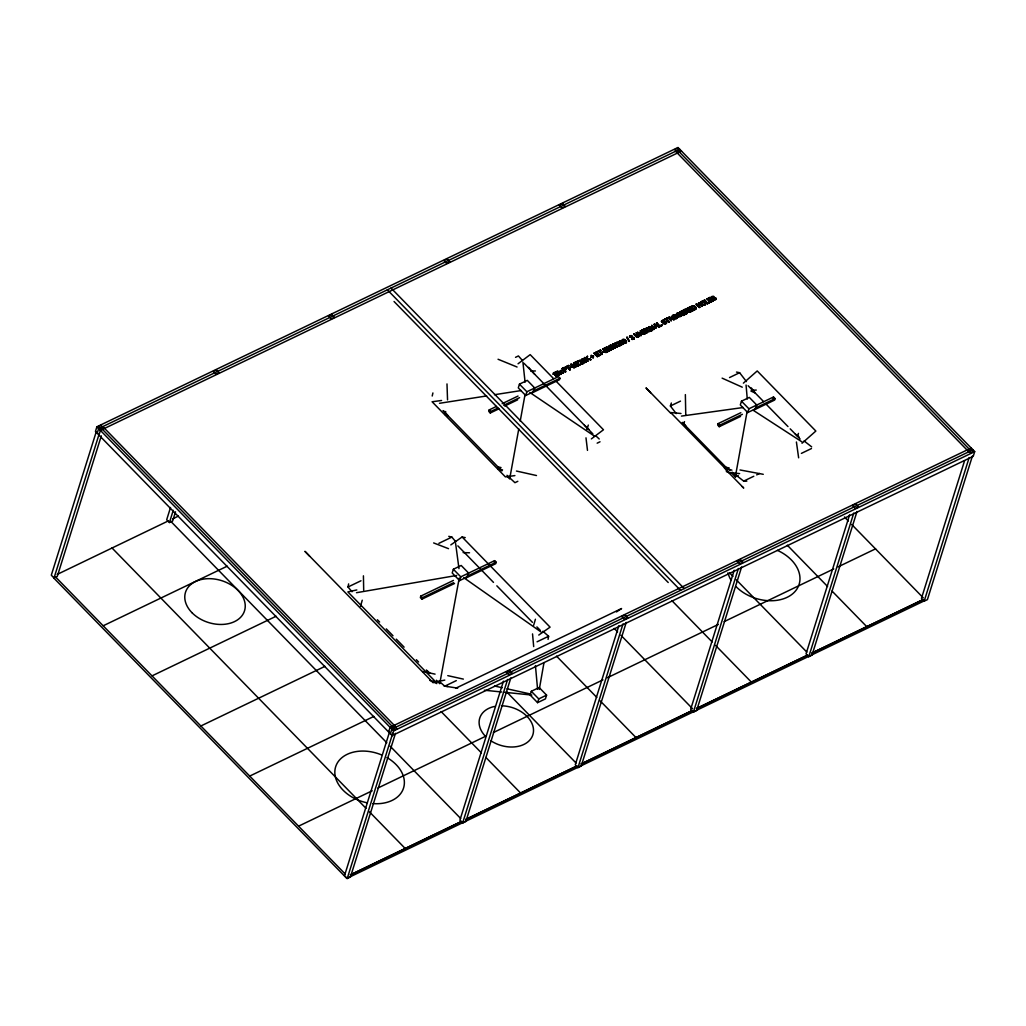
<?xml version="1.0" encoding="UTF-8"?>
<svg xmlns="http://www.w3.org/2000/svg" width="1026" height="1026" viewBox="0 0 1026 1026"><rect width="100%" height="100%" fill="white"/><g stroke="black" fill="none" stroke-linecap="round" stroke-linejoin="round"><path stroke-width="1.5" d="M585.705 361.575C586.231 359.985 581.947 357.458 582.717 360.229M623.038 343.454C619.858 337.772 618.96 344.787 622.962 343.697C621.756 338.439 617.601 342.966 622.82 343.787M649.227 330.795L650.048 329.577M575.124 362.229L575.445 362.832L577.638 361.601L578.074 365.872C586.09 360.536 574.906 369.45 578.254 361.306L575.06 362.447L577.869 360.908M582.473 359.703L583.832 359.344L585.705 361.409M622.782 340.324L623.885 339.85L625.783 341.543M586.256 361.742L585.41 359.767M586.333 361.178L586.09 362.037M623.59 343.8C624.052 341.825 619.819 338.965 619.255 341.812M666.477 323.049L666.554 322.523A1.411 1 17.4 0 0 665.951 321.715L662.437 321.907L662.706 320.625L664.707 320.548L663.604 320.009L661.501 321.176M716.161 299.169L716.238 298.656A1.411 1 17.4 0 0 715.635 297.835L712.737 298.091M581.999 359.203L584.602 362.14A1.359 0.962 17.4 0 0 585.525 362.165M619.332 341.248L619.383 342.222M622.307 339.824L624.847 342.966A1.359 0.962 17.4 0 0 625.77 343.005L626.129 341.145L622.744 339.503M634.106 338.349L632.234 337.208L631.913 335.861A1.295 0.923 17.4 0 0 630.887 335.579L629.836 336.002M581.319 361.921L580.126 360.536M618.652 343.979L618.742 343.312M581.152 362.806C579.998 365.307 585.012 363.627 583.614 362.46L581.678 363.576L583.614 362.46M559.837 374.387L559.875 374.118A1.821 1.295 17.4 0 0 559.606 373.413C558.901 370.758 556.041 374.298 556.041 372.04L557.58 371.309L555.22 372.04L556.515 373.926L557.131 373.182M586.462 359.382L584.923 357.523L586.462 359.382L587.513 356.279L587.154 358.613L590.822 359.575L587.154 358.613M584.923 357.523L584.345 357.971L587.59 361.306L587.141 358.869L590.822 359.575M581.793 362.576L582.011 361.434M619.345 343.492L618.986 345.313M539.278 689.459L543.947 662.86M548.064 639.39L548.615 636.261L542.869 631.246M730.91 472.319L735.334 476.859L747.108 411.516M518.784 428.894L509.665 478.911L507.447 476.628M520.22 421.083L525.055 394.51M459.238 578.061L439.744 683.662L436.396 680.238M705.208 303.606L704.259 304.735M581.665 363.255L581.857 362.37M619.191 344.428L619.011 345.621C624.629 342.415 617.126 348.776 618.588 344.428M352.008 591.758L348.006 587L348.635 583.897M581.191 362.576C582.191 358.536 578.779 362.191 578.959 361.178A1.347 0.962 17.4 0 1 578.985 360.562L581.37 360.472A1.539 1.09 17.4 0 1 581.87 361.088L581.934 361.344M618.716 343.774L618.421 345.069M581.088 363.012L581.255 362.37M432.215 396.01L432.908 392.945M646.265 329.179L647.278 328.269M639.147 336.336L638.967 335.027L636.184 332.886L638.441 335.566M654.755 328.346L652.433 329.513L649.137 326.653L652.177 329.141L653.947 328.653M687.51 310.763L687.561 310.006M631.772 337.028L631.131 336.002L630.362 337.208L629.669 336.72M653.998 328.705L651.651 325.447L654.614 328.192M360.511 606.289L362.255 600.197M634.171 338.388L633.722 339.196M533.635 625.334L535.418 619.242M553.283 373.361L552.911 374.298L553.655 374.028M96.893 426.79L95.431 431.471L392.137 735.591L973.238 456.301L974.7 451.62L677.994 147.5L96.893 426.79L393.599 730.91L392.137 735.591M96.316 431.561L51.3 575.188L54.032 577.997L57.264 576.432L101.317 435.87M97.188 433.28L98.65 428.599L679.751 149.296M54.032 577.997L99.047 434.357M98.945 435.075L100.42 430.394L681.508 151.104M170.521 507.498L166.687 519.733L169.431 522.529L172.65 520.977L175.523 511.807M169.431 522.529L173.253 510.307M453.441 580.421L420.775 596.119L420.327 597.581L421.891 599.184L454.544 583.486M421.891 599.184L422.34 597.722L453.582 582.704M496.392 406.45L489.184 409.913L488.722 411.375L490.287 412.978L498.944 408.823M388.623 731.987L390.085 727.306L971.186 448.003M389.495 732.064L344.492 875.704L347.224 878.5L350.456 876.948L395.472 733.321M490.287 412.978L490.749 411.516L497.956 408.053M390.38 733.795L391.842 729.114L972.943 449.811M347.224 878.5L392.714 733.346M453.364 569.25L452.184 572.995L459.61 580.601L467.458 576.83L468.625 573.085L461.2 565.48L453.364 569.25L460.789 576.856L459.61 580.601M519.451 384.147L518.284 387.892L525.71 395.51L533.558 391.74L534.726 387.995L527.3 380.377L519.451 384.147L526.877 391.765L525.71 395.51M553.578 372.566L556.836 375.914L556.297 376.35L553.822 373.541L556.297 376.35M494.173 562.081L494.622 560.632L496.186 562.235L495.738 563.684L465.907 578.023M555.22 372.04L556.515 373.926M556.041 372.04L557.58 371.309M557.08 373.554L558.247 372.823L559.285 374.169M557.875 375.093L557.182 374.464L557.939 374.888A1.488 1.064 17.4 0 0 558.785 374.965M558.99 374.464L557.58 374.4L559.26 374.259M558.49 371.745L559.144 371.258L560.517 372.002L558.49 371.745L560.555 372.464L558.554 371.54M560.465 371.643L561.004 370.36L561.081 372.169L563.428 372.746L561.081 372.169M565.813 371.771C562.376 369.103 567.006 371.104 565.3 372.015C559.465 369.873 563.274 365.82 566.172 368.257A1.539 1.09 17.4 0 1 566.378 368.911L565.48 369.95M561.402 373.72L560.76 374.195L561.196 372.412L563.428 372.746M561.337 373.926L561.196 372.412M526.877 391.765L558.413 376.645L559.978 378.248L559.529 379.697L532.122 392.868M562.953 368.834L564.108 370.027L562.953 368.834C564.3 366.577 567.352 369.27 564.172 369.822M561.132 372.618L562.851 373.015M567.057 366.692L569.853 369.835L567.057 366.692L565.339 367.116L568.442 365.448L568.763 366.038L568.442 365.448M570.353 369.591C563.043 363.332 571.764 368.167 569.853 369.835M570.661 364.551L571.495 363.974L575.368 366.308L570.661 364.551L573.906 367.885C575.778 366.269 567.34 361.614 574.406 367.641M572.444 366.949L570.52 367.436L572.033 366.538L572.367 367.154L572.033 366.538M574.393 362.588C571.969 362.64 579.498 364.73 577.074 366.359C568.994 357.163 581.934 373.195 571.636 364.807M575.509 367.116L574.432 363.358M577.676 365.461L577.625 362.178M579.177 361.857L579.549 361.152M578.074 365.872L581.178 364.217M581.409 364.281L583.999 362.858M586.821 356.612L587.513 356.279M586.975 359.908L588.103 361.062M587.141 358.869L590.758 359.78M590.989 355.471L592.259 356.368L591.438 355.265M590.771 357.086L591.874 356.381M592.182 356.971L593.066 357.882L592.182 356.971L591.143 357.471M592.695 356.548C595.17 358.831 590.963 356.266 593.733 356.048L592.259 356.368M593.361 355.663L592.63 356.753M594.041 353.316L596.888 351.777L597.196 352.38L594.939 353.457L595.926 354.483L598.491 353.649L596.311 354.868L597.414 356.009L599.838 354.663L600.159 355.265L597.299 356.638L594.041 353.316L596.888 351.777M594.939 353.457L595.926 354.483M596.311 354.868L598.491 353.649M599.03 351.315L601.826 354.457L599.03 351.315L597.324 351.738L600.428 350.071L600.736 350.674L600.428 350.071M597.414 356.009L599.838 354.663M597.299 356.638L600.223 355.06M602.339 354.214C595.029 347.968 603.75 352.803 601.826 354.457M604.622 350.135C602.031 347.737 605.545 352.175 606.738 349.109L607.123 349.494C602.813 350.046 606.622 353.406 608.456 350.52L608.777 351.123L605.917 352.495L602.672 349.173L605.507 347.634L605.827 348.224L605.507 347.634M604.417 351.572L602.506 352.059L604.019 351.161L604.352 351.777L604.019 351.161M606.212 347.468L607.046 346.891L610.919 349.212L606.212 347.468L609.457 350.789C611.329 349.173 602.89 344.518 609.944 350.559M604.558 350.341L606.738 349.109M605.917 352.495L608.841 350.918M604.93 350.725L607.123 349.494M503.458 681.187L459.879 820.236L462.611 823.044L465.842 821.493L510.858 677.865M610.842 349.417L609.188 346.031L609.931 345.505L613.189 348.827L612.625 349.263L609.983 346.275L612.625 349.263M606.045 351.854L608.456 350.52M609.188 346.031L609.931 345.505M610.342 345.48L610.932 345.018L614.394 347.737L610.342 345.48L614.6 348.314C616.421 346.378 610.137 341.414 615.125 348.07M462.611 823.044L507.626 679.417M614.394 347.737L612.509 344.441L613.189 343.941L616.754 346.596L615.331 342.902L617.537 346.737L613.189 344.698M607.187 347.724L611.06 350.02L609.983 346.275M612.509 344.441L613.189 343.941M616.754 346.596L614.83 343.146M616.511 343.915L617.101 343.518L616.293 343.235A1.347 0.962 17.4 0 1 616.318 342.62M618.742 346.339L621.333 344.903M619.011 345.621L620.948 344.518M626.809 337.49L629.425 341.273L627.245 337.092M629.823 337.362L630.323 336.233M629.053 341.466L626.873 337.272M631.657 337.631L631.939 337.426M633.786 338.978L632.375 339.478A1.513 1.077 17.4 0 1 631.567 339.17L631.644 338.952A1.513 1.077 17.4 0 0 632.439 339.273L633.542 339.131M633.209 338.798L631.76 338.708L633.465 338.593M634.183 333.848C633.042 333.553 636.556 337.336 638.313 336.233M642.609 333.63L637.467 332.45L642.545 333.848L640.545 330.782L643.725 334.322L638.647 332.924L643.789 334.117M642.545 333.848L640.057 331.026M643.61 332.142C648.214 328.384 640.404 335.682 647.137 331.937L647.444 332.539L644.585 333.912L641.34 330.577L644.187 329.038L644.495 329.641L644.187 329.038M637.531 332.244L640.711 335.771L641.263 335.335L638.711 332.719M642.238 330.731L643.225 331.744L642.238 330.731L644.559 329.436M531.314 691.293L530.147 695.038L537.573 702.656L545.422 698.886L546.589 695.141L539.163 687.523L531.314 691.293L538.753 698.911L537.573 702.656M643.289 331.539L645.418 330.526L643.225 331.744M644.585 333.912L647.521 332.321M644.713 333.27L647.137 331.937M654.678 327.987C654.485 331.552 649.33 328.795 649.137 326.653M649.048 330.423L650.074 330.385M653.883 328.859L651.651 325.447M650.587 330.808L651.869 330.616L650.292 331.18M651.728 330.231L650.702 330.449L651.805 330.821M654.601 324.036C652.215 324.408 661.565 325.601 658.769 327.089L657.409 326.088L659.41 326.601M654.588 324.729L656.897 325.806L655.537 326.64L654.588 324.729L656.832 326.011M656.486 323.305L657.063 322.857L659.859 325.999L661.808 324.883L662.129 325.486L659.731 326.627L656.486 323.305L657.063 322.857M655.537 326.64L654.652 324.524M656.294 328.282L654.049 324.293M659.731 326.627L662.193 325.268M659.859 325.999L661.808 324.883M666.413 323.139C664.399 325.383 661.501 322.6 665.387 323.241M669.273 322.049C661.962 315.79 670.683 320.625 668.76 322.292L665.964 319.15L664.258 319.573L667.362 317.906L667.669 318.509L667.362 317.906M663.129 321.766L662.18 321.1L664.258 320.817M669.478 316.88C667.092 317.252 676.429 318.445 673.646 319.945L672.287 318.945L674.287 319.458M669.465 317.573L671.773 318.663L670.414 319.496L669.465 317.573L671.709 318.868M670.414 319.496L669.529 317.367M671.171 321.125L668.926 317.149M673.043 315.777C671.748 320.587 680.212 316.547 675.146 317.303L676.455 315.918L677.596 317.367L676.455 315.918M673.787 315.495C678.032 316.046 672.248 313.135 672.184 316.611M675.146 317.303L676.339 316.559M681.674 313.097C679.084 310.698 682.598 315.149 683.791 312.071L684.175 312.468C679.866 313.02 683.675 316.367 685.509 313.481L685.83 314.084L682.97 315.457L679.725 312.135L682.559 310.596L682.88 311.199L682.559 310.596M677.211 313.776C675.839 318.56 684.406 314.572 679.315 315.303L680.623 313.918L681.751 315.367L680.623 313.918M677.955 313.494L679.533 313.584L677.647 313.597M679.315 315.303L680.507 314.559M676.788 313.533L679.879 313.251L677.275 313.225M687.035 313.507L685.599 312.032L689.972 311.917L685.663 311.814L687.112 313.302L686.535 313.751C678.455 311.006 687.664 306.582 687.42 310.942M681.61 313.302L683.791 312.071M684.15 310.545L685.227 311.647L684.15 310.545L685.432 309.749M682.97 315.457L685.894 313.879M681.982 313.7L684.175 312.468M683.085 314.828L685.509 313.481M687.163 308.557L689.998 307.018L690.306 307.62L688.048 308.711L689.036 309.724L691.614 308.89L689.421 310.121L690.524 311.25L692.948 309.916L693.268 310.519L690.408 311.891L687.163 308.557L689.998 307.018M689.908 312.122L687.048 311.276L689.972 311.917M688.048 308.711L689.036 309.724M689.421 310.121L691.614 308.89M696.154 308.762L693.961 310.173C686.317 306.877 694.564 303.465 696.038 307.697M691.614 307.005L694.089 309.544L691.614 307.005C693.396 304.286 697.808 308.788 694.089 309.544M690.524 311.25L692.948 309.916M690.408 311.891L693.332 310.301M693.961 310.173L695.41 309.301M700.373 304.619L701.835 306.389L700.373 304.619L698.373 305.581L699.899 307.146L699.334 307.595L696.09 304.273L696.654 303.824L697.924 305.389L696.654 303.824M697.924 305.389L699.924 304.44L698.591 303.068L699.155 302.619L702.4 305.94L701.835 306.389M699.835 307.351L698.373 305.581M699.924 304.44L698.655 302.862M707.517 302.914L709.787 302.401L707.324 303.76L704.08 300.426L704.657 299.977L707.453 303.119L704.657 299.977M710.313 297.835C706.221 298.258 708.953 301.541 711.159 298.925L709.415 300.336L710.454 301.67L713.262 300.721L710.338 302.311L707.094 298.976L709.928 297.437L710.248 298.04L709.928 297.437M707.324 303.76L709.787 302.401M709.415 300.336L711.544 299.31M707.453 303.119L709.402 302.003M708.979 300.143L711.159 298.925M710.338 302.311L713.262 300.721M716.084 299.259C713.775 301.375 711.39 298.887 715.327 299.207M710.454 301.67L712.878 300.336M712.313 296.95C716.225 296.924 710.595 296.193 712.429 297.899M711.569 296.783L714.006 296.629A1.449 1.026 17.4 0 0 712.788 296.334L711.916 296.578M618.845 625.732L575.265 764.78L577.997 767.589L581.229 766.024L626.245 622.397M683.547 424.636L684.496 421.609M577.997 767.589L623.013 623.949M740.849 412.696L718.136 423.623L717.674 425.085L719.239 426.688L740.541 416.441M719.239 426.688L719.701 425.226L742.414 414.299M741.477 401.179L740.31 404.924L747.736 412.542L755.585 408.771L756.752 405.026L749.326 397.408L741.477 401.179L748.903 408.797L747.736 412.542M773.065 398.46L773.514 396.998L775.079 398.601L774.63 400.063L754.738 409.618M734.231 570.276L690.652 709.312L693.396 712.121L696.628 710.569L741.631 566.942M693.396 712.121L738.399 568.494M797.51 436.396L798.446 433.395M849.618 514.808L806.038 653.857L808.783 656.666L812.015 655.114L857.018 511.474M808.783 656.666L853.786 513.038M964.53 460.879L921.438 598.402L924.169 601.198L927.401 599.646L972.417 456.019M924.169 601.198L969.185 457.57M444.745 414.504L445.694 411.49M586.885 429.599L588.308 425.059M676.237 413.593L670.388 405.988L671.35 403.013M553.591 374.233L553.822 373.541M676.942 317.175L676.634 317.842M681.11 315.174L680.802 315.841M677.66 317.162L677.198 318.124M672.376 315.713C671.491 318.06 675.377 320.061 676.955 318.214M676.532 313.712L676.339 314.61M579.433 361.075L579.87 360.434M616.767 343.133L617.203 342.492M666.541 322.844L666.092 323.613M661.706 320.702L661.488 321.471A1.295 0.923 17.4 0 0 662.027 322.228L665.848 322.587M623.654 343.595L622.795 344.428A1.359 0.962 17.4 0 1 621.871 344.403L619.447 342.004M626.399 342.658C627.296 340.863 623.885 338.003 622.41 339.734M582.165 358.895L582.358 360.626L584.538 362.345A1.359 0.962 17.4 0 0 585.461 362.383L585.808 362.063M686.958 310.429L685.227 311.647M665.759 323.126L665.412 321.997L661.847 321.818A1.295 0.923 17.4 0 1 661.552 321.266M715.443 299.246L715.096 298.117L711.531 297.938A1.295 0.923 17.4 0 1 711.236 297.386M633.914 339.016L633.991 337.695L632.298 336.99M565.711 368.847L564.108 370.027M677.493 317.573L676.891 318.419M712.018 296.976L712.365 298.104L714.058 297.63M638.416 336.297L636.184 332.886M616.446 342.44L616.254 342.825A1.347 0.962 17.4 0 0 616.216 343.441M566.314 369.129L564.492 370.424M585.718 361.524L584.345 361.806L582.614 359.728M646.111 328.102C644.674 330.051 648.137 332.244 649.907 331.257M639.211 336.13L638.428 336.951M650.651 330.603L649.843 331.462C642.443 332.796 647.932 323.305 650.702 330.064M705.349 304.709C706.927 302.644 702.913 300.285 701.207 301.772A2.257 1.603 17.4 0 0 700.694 302.657A2.321 1.654 17.4 0 0 700.861 303.401A3.501 2.488 17.4 0 0 701.925 304.607L704.977 304.786M676.852 313.328L676.403 314.867M559.798 374.426L558.99 375.106M559.529 374.836L559.94 373.913A1.821 1.295 17.4 0 0 559.67 373.207M711.646 296.578L711.172 297.591A1.295 0.923 17.4 0 0 711.711 298.348L715.571 298.887L713.121 299.348M701.758 301.862L701.399 302.76L702.656 304.235A1.744 1.231 17.4 0 0 703.682 304.568L704.016 304.568M673.248 315.572L672.979 315.982A1.513 1.077 17.4 0 0 672.812 316.649L672.876 316.867M677.417 313.571L677.134 313.982A1.513 1.077 17.4 0 0 676.98 314.649M743.388 383.147L757.214 370.95L815.85 431.048L802.024 443.258M616.382 342.646L618.768 342.312A1.539 1.09 17.4 0 1 619.268 342.928L619.268 343.402M695.5 308.595L694.153 309.339M518.053 363.781L530.173 354.637L553.501 378.543M591.348 438.91L603.468 429.766L555.72 380.813M695.666 309.339L696.321 308.095M631.593 337.849L632.657 337.362L633.504 338.529M450.812 544.909L462.11 536.996L465.24 537.611M538.765 635.056L550.077 627.143L462.11 536.996M619.435 341.171L621.461 341.068L623.59 343.441M623.487 343.89L622.859 344.223A1.359 0.962 17.4 0 1 621.936 344.197L619.755 342.479M631.683 337.054L631.849 336.566M616.485 611.919L621.576 608.533L455.698 688.266L457.686 688.138L444.143 686.048M625.937 342.261L624.654 342.428L622.923 340.363M704.913 304.991C707.607 303.106 703.246 299.836 701.271 301.554A2.321 1.654 17.4 0 0 700.925 303.196A3.501 2.488 17.4 0 0 701.989 304.389L704.413 304.978M557.195 373.233L559.208 373.823M672.633 315.533L675.647 315.457M638.954 336.464L636.441 336.99L633.67 334.091M649.804 330.718L647.855 331.077L646.342 329.243M676.455 317.868L674.826 318.214L673.146 317.034M680.623 315.867L678.519 316.059L677.109 314.661M715.84 299.528L712.749 299.4M681.123 316.213L678.468 316.777L676.467 314.661M661.898 320.663L663.104 320.215A1.449 1.026 17.4 0 1 664.322 320.51L664.643 320.753M665.643 323.087L663.45 323.228M616.562 342.492L618.704 342.517A1.539 1.09 17.4 0 1 619.191 343.146M653.78 328.795L651.908 328.692M674.762 316.919L676.39 316.136M678.93 314.918L680.559 314.136M57.174 574.432L168.264 520.939M172.56 518.964L178.357 516.091M515.527 357.33L518.412 355.945L522.465 360.511M562.056 368.693L564.428 367.68L566.096 368.462A1.539 1.09 17.4 0 1 566.314 369.116M565.339 367.116L568.378 365.654M597.324 351.738L600.364 350.276M602.672 349.173L605.443 347.84M641.34 330.577L644.11 329.243M664.258 319.573L667.298 318.111M679.725 312.135L682.495 310.801M683.29 310.416L685.855 309.326L687.24 309.852M690.716 306.851L693.563 305.902L695.82 307.338M707.094 298.976L709.864 297.655M567.493 366.654L568.827 365.833M599.479 351.277L600.8 350.469M603.557 349.315L605.891 348.019M666.413 319.112L667.734 318.291M680.61 312.289L682.944 310.993M595.991 354.278L598.12 353.252M685.291 311.442L686.907 310.07L685.368 309.967M689.113 309.519L691.229 308.505M697.988 305.184L699.988 304.222M591.207 357.266L592.246 356.753M655.601 326.435L656.897 325.806M670.478 319.278L671.773 318.663M698.308 305.786L700.296 304.825M570.52 367.436L571.969 366.744M602.506 352.059L603.955 351.367M655.742 327.076L657.409 326.088M670.606 319.92L672.287 318.945M578.343 365L580.793 363.82M502.163 403.68L518.027 396.049M503.728 405.283L519.592 397.652M532.571 391.419L559.978 378.248M504.715 406.04L517.694 399.807M103.177 625.796L227.221 566.172M670.388 405.988L680.482 401.128M729.524 377.568L739.618 372.707L746.441 381.582M517.822 481.297L514.937 482.682L506.998 475.307M597.158 443.168L600.03 441.783M152.04 675.877L276.084 616.254M348.006 587L360.998 580.767M438.884 543.331L451.863 537.098L455.865 541.843M748.903 408.797L773.514 396.998M755.2 408.156L775.079 398.601M460.789 576.856L494.622 560.632M466.368 576.561L496.186 562.235M200.916 725.959L324.96 666.349M735.334 476.859L738.22 475.474M732.346 472.255L743.683 481.117L753.789 476.256M756.675 474.871L759.548 473.486M801.383 453.389L811.476 448.529M249.78 776.054L373.823 716.43M439.013 681.161L444.771 686.176L456.301 680.623M537.073 641.801L548.615 636.261M393.599 730.91L974.7 451.62M538.753 698.911L546.589 695.141M298.643 826.135L372.207 790.777M377.966 788.006L486.144 736.014M493.365 732.551L602.98 679.853M607.302 677.776L718.367 624.398M724.138 621.628L833.753 568.943M838.088 566.865L875.588 548.833M350.392 874.832L461.456 821.454M465.778 819.376L576.843 765.999M581.165 763.908L692.229 710.531M696.551 708.453L807.616 655.075M811.951 652.998L923.002 599.607M350.353 874.934L461.418 821.557M465.753 819.479L576.804 766.101M581.139 764.024L692.191 710.633M696.526 708.556L807.59 655.178M811.912 653.1L922.977 599.723M923.759 601.108L346.826 878.41L53.634 577.894M692.409 306.607L693.986 306.505L695.487 307.903M563.928 368.372L565.608 368.796M665.797 323.626L663.065 323.28M673.492 315.598L675.365 315.585M649.561 330.872L647.919 330.859L646.457 329.526M626.129 342.697L625.834 342.799A1.359 0.962 17.4 0 1 624.911 342.761L622.295 340.17M582.435 358.882L584.192 358.805L586.128 360.985M680.738 316.444L678.532 316.572L676.724 315.174M676.583 318.445L674.056 318.445L672.312 316.662M646.495 328.012L650.009 328.859M585.487 361.729L583.396 360.742M701.938 301.926L702.335 301.798A1.629 1.154 17.4 0 1 703.695 302.016L705.118 303.542M630.477 336.284L631.606 336.502M356.817 589.937L347.878 591.899L435.832 682.046L444.784 680.097M663.681 321.843L665.553 321.754L666.49 322.741M356.484 592.707L456.685 575.458M439.513 403.295L486.645 395.946M494.494 394.715L521.208 390.547M681.444 416.094L743.196 407.514M441.59 400.473L432.1 401.769L505.395 476.898L514.885 475.602M637.967 336.938L635.556 336.015M582.755 358.767L584.884 359.536M751.519 390.329L756.252 390.06M685.778 309.826L686.843 310.275M530.634 370.989L535.405 370.976M743.683 481.117L746.838 481.143M714.417 297.771L716.174 298.861M463.136 552.604L469.523 552.783M617.46 342.594L618.588 343.184M632.221 337.541L633.465 338.221M680.982 413.491L670.671 412.542L729.306 472.64L739.618 473.589M444.771 686.176L447.926 686.497M484.349 690.216L501.765 691.999M504.92 692.319L531.84 695.064M729.153 467.92L726.049 467.343L729.832 470.293M740.002 469.959L763.254 474.307M736.488 372.066L739.618 372.707M422.635 671.466L435.075 674.133M447.785 675.647L463.367 679.109M494.532 686.022L502.33 687.753M507.011 688.792L530.378 693.986M501.021 467.574L497.943 466.881L501.342 470.049M516.437 471.037L536.483 475.538M497.854 468.805L502.535 469.882M448.772 536.341L451.863 537.098M724.369 467.971L731.91 470.165M432.805 681.136L435.832 682.046M726.344 471.601L729.306 472.64M433.639 542.934L448.516 548.666M498.059 359.254L517.078 367.026M722.124 378.145L742.273 387.187M750.904 391.06L755.213 392.996L751.314 387.918M429.791 680.353L436.845 683.585M669.414 317.098L674.223 319.663M654.537 324.242L659.346 326.819M607.251 347.519L611.124 349.815M571.7 364.602L575.573 366.898M648.637 328.474L649.484 329.115M753.212 410.272L801.934 441.873M613.125 344.146L616.087 346.083M617.036 346.968L613.266 344.492M610.406 345.275L614.677 348.109M529.891 392.509L594.875 436.422M463.752 577.676L540.971 631.913M795.291 434.062L799.062 437.012M804.102 440.949L811.656 446.849M427.521 671.145L429.817 673.146M559.414 373.195L557.426 372.592A1.667 1.18 17.4 0 0 556.643 373.246M584.474 425.29L589.014 429.509M595.811 435.819L599.21 438.987M742.234 486.632L743.735 488.055L725.408 469.28M677.673 150.296L970.865 450.812M675.595 151.297L968.788 451.812M707.158 298.771L710.402 302.106M704.144 300.22L707.389 303.542M699.091 302.824L702.335 306.146M696.154 304.068L699.399 307.39M690.78 306.646L694.025 309.967M689.485 309.916L690.588 311.045M687.228 308.351L690.472 311.686M683.354 310.211L686.599 313.546M682.046 313.481L683.149 314.623M679.789 311.93L683.034 315.251M748.146 385.75L763.639 401.628M765.845 403.885L787.981 426.572M790.187 428.842L800.152 439.051M656.55 323.1L659.795 326.422M844.488 516.963L848.322 521.028M851.683 524.466L923.297 597.876M652.087 325.422L654.37 327.807M649.586 326.627L651.459 328.538M643.674 331.937L644.777 333.065M641.404 330.372L644.661 333.694M640.481 331L643.725 334.322M638.647 332.924L641.199 335.54M636.62 332.847L639.224 335.989M634.119 334.053L637.005 336.695L638.621 335.579M718.136 423.623L719.701 425.226M609.867 345.711L613.112 349.032M682.226 422.43L727.588 468.92M606.276 347.263L609.521 350.584M670.427 412.927L645.995 387.892L650.612 392.727M605.007 350.52L606.11 351.649M602.737 348.955L605.981 352.29M787.301 545.216L827.584 586.5M832.06 591.091L866.752 626.655M596.375 354.663L597.478 355.791M594.118 353.111L597.363 356.432M584.41 357.766L587.654 361.101M574.316 362.794L577.574 366.115M570.725 364.345L573.97 367.667M562.12 368.488L565.364 371.81M553.501 372.784L556.772 376.119M729.614 572.944L732.962 576.381M736.322 579.831L806.821 652.087M524.017 363.319L592.874 433.895M391.047 288.062L684.239 588.578M387.353 289.832L680.546 590.348M394.048 301.503L668.221 582.511M489.184 409.913L490.749 411.516M671.915 600.672L712.198 641.968M715.558 645.405L751.365 682.11M443.027 410.605L501.894 470.934M614.215 628.399L617.575 631.849M620.935 635.286L692.55 708.697M457.865 545.883L493.493 582.396M496.828 585.82L532.456 622.346M536.906 626.912L540.253 630.323M556.528 656.14L596.811 697.423M600.172 700.861L635.979 737.566M420.775 596.119L422.34 597.722M506.664 691.896L576.048 763.011M377.388 619.755L379.62 622.038M386.302 628.887L392.984 635.735M396.318 639.16L404.116 647.149M416.364 659.705L418.582 661.988M426.38 669.978L429.714 673.402M433.203 682.803L304.94 551.321L309.557 556.143M441.142 711.595L481.425 752.892M485.901 757.47L520.592 793.034M102.805 426.598L395.998 727.113M100.728 427.598L393.92 728.114M170.829 521.4L386.802 742.76M390.162 746.21L460.661 818.466M112.014 547.974L366.038 808.347M369.386 811.784L405.206 848.489M55.43 576.843L345.236 874.037M528.557 367.359L534.636 374.208M444.04 411.234L448.093 415.799M649.779 329.461L648.701 328.269A1.629 1.154 17.4 0 0 647.342 328.051L646.277 329.449M623.09 340.645C627.681 346.211 624.513 336.913 622.859 340.568M683.06 422.468L685.984 426.265M618.806 346.121L618.46 345.223M581.473 364.063L581.126 363.166M614.471 347.532L612.573 344.236M649.843 329.243L650.074 330.09M650.42 329.051L650.702 330.449M615.267 343.107L617.46 346.942M610.919 349.212L609.252 345.826M575.291 366.513L573.701 362.909M609.919 346.48L611.522 349.802M632.349 336.733L631.849 336.066A1.295 0.923 17.4 0 0 630.823 335.784L629.772 336.207A1.424 1 17.4 0 0 629.605 336.938M618.678 343.518L617.883 342.402L616.818 343.415M796.407 441.988L798.638 457.814M455.634 543.6L458.981 568.648M560.517 372.002L560.44 370.63M585.987 437.833L587.488 450.376M560.619 372.246L560.76 374.195M522.914 362.191L525.081 382.147M532.532 633.914L533.687 646.585M535.431 665.605L537.598 689.369M746.069 385.032L747.274 399.063M581.947 361.639L581.934 360.87A1.539 1.09 17.4 0 0 581.434 360.254L578.92 360.767A1.347 0.962 17.4 0 0 578.895 361.383M446.99 383.929L447.541 399.871M685.368 394.612L685.766 415.184M363.422 575.83L363.691 590.13M777.413 550.359A37.128 26.343 17.4 0 1 793.06 593.464A37.128 26.343 17.4 0 1 736.001 586.577M730.871 579.908A37.128 26.343 17.4 0 1 727.985 572.777M501.457 705.811A27.843 19.763 17.4 0 1 532.904 734.642A27.843 19.763 17.4 0 1 490.8 740.721M485.542 736.399A27.843 19.763 17.4 0 1 494.686 706.414M386.866 757.534A35.577 25.24 17.4 0 1 403.59 787.917A35.577 25.24 17.4 0 1 372.81 803.589M366.731 802.717A35.577 25.24 17.4 0 1 335.617 766.884A35.577 25.24 17.4 0 1 381.351 754.828M701.451 302.247L702.592 304.453A1.744 1.231 17.4 0 0 703.618 304.786L705.17 303.863L703.759 301.811A1.629 1.154 17.4 0 0 702.4 301.593L701.515 302.247M100.984 425.418L97.752 426.97L100.484 429.779L103.716 428.227L100.984 425.418M216.371 369.963L213.139 371.515L215.87 374.323L219.102 372.759L216.371 369.963M331.757 314.495L328.525 316.046L331.257 318.855L334.489 317.303L331.757 314.495M447.144 259.039L443.912 260.591L446.656 263.4L449.875 261.848L447.144 259.039M562.53 203.584L559.298 205.136L562.043 207.932L565.275 206.38L562.53 203.584M677.917 148.116L674.685 149.668L677.429 152.476L680.661 150.925L677.917 148.116M394.164 725.933L390.932 727.485L393.676 730.294L396.908 728.742L394.164 725.933M509.563 670.465L506.331 672.03L509.063 674.826L512.295 673.274L509.563 670.465M624.949 615.01L621.718 616.562L624.449 619.371L627.681 617.819L624.949 615.01M740.336 559.555L737.104 561.107L739.836 563.902L743.068 562.351L740.336 559.555M855.722 504.087L852.491 505.638L855.222 508.447L858.454 506.895L855.722 504.087M971.109 448.631L967.877 450.183L970.622 452.992L973.854 451.44L971.109 448.631M191.926 612.65A30.934 21.956 17.4 0 0 243.47 613.368A30.934 21.956 17.4 0 0 209.612 578.664A30.934 21.956 17.4 0 0 191.926 612.65"/></g></svg>
